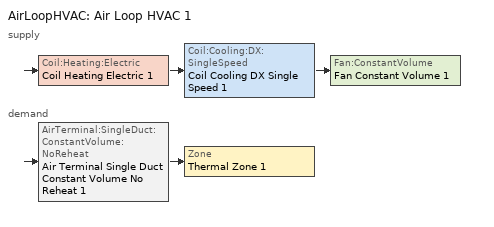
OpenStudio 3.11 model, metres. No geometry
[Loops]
AirLoopHVAC 'Air Loop HVAC 1'
 supply: Coil:Heating:Electric 'Coil Heating Electric 1' > Coil:Cooling:DX:SingleSpeed 'Coil Cooling DX Single Speed 1' > Fan:ConstantVolume 'Fan Constant Volume 1'
 demand: AirTerminal:SingleDuct:ConstantVolume:NoReheat 'Air Terminal Single Duct Constant Volume No Reheat 1' > Zone 'Thermal Zone 1'
[ThermalZone]
Thermal Zone 1: Use Ideal Air Loads=No
[Sizing:Zone]
Thermal Zone 1: Zone Cooling Design Supply Air Temperature Input Method=SupplyAirTemperature; Zone Cooling Design Supply Air Temperature {C}=14; Zone Cooling Design Supply Air Temperature Difference {deltaC}=11.11; Zone Heating Design Supply Air Temperature Input Method=SupplyAirTemperature; Zone Heating Design Supply Air Temperature {C}=40; Zone Heating Design Supply Air Temperature Difference {deltaC}=11.11; Zone Cooling Design Supply Air Humidity Ratio {kg-H2O/kg-air}=0.0085; Zone Heating Design Supply Air Humidity Ratio {kg-H2O/kg-air}=0.008; Cooling Design Air Flow Method=DesignDay; Heating Design Air Flow Method=DesignDay; Account for Dedicated Outdoor Air System=No; Dedicated Outdoor Air System Control Strategy=NeutralSupplyAir; Dedicated Outdoor Air Low Setpoint Temperature for Design {C}=autosize; Dedicated Outdoor Air High Setpoint Temperature for Design {C}=autosize; Zone Load Sizing Method=Sensible Load Only No Latent Load; Zone Latent Cooling Design Supply Air Humidity Ratio Input Method=HumidityRatioDifference; Zone Cooling Design Supply Air Humidity Ratio Difference {kgWater/kgDryAir}=0.005; Zone Latent Heating Design Supply Air Humidity Ratio Input Method=HumidityRatioDifference; Zone Humidification Design Supply Air Humidity Ratio Difference {kgWater/kgDryAir}=0.005; Sizing Option=Coincident; Heating Coil Sizing Method=None; Maximum Heating Capacity To Cooling Load Sizing Ratio {W/W}=1
[Zone equipment]
Thermal Zone 1: Air Terminal Single Duct Constant Volume No Reheat 1
[Space]
Space 1: Thermal Zone=Thermal Zone 1
[AirLoopHVAC]
Air Loop HVAC 1: Availability Schedule=Always On Discrete; Design Supply Air Flow Rate {m3/s}=autosize; Design Return Air Flow Fraction of Supply Air Flow=1
[Sizing:System]
Air Loop HVAC 1: Central Heating Maximum System Air Flow Ratio=0.3; Preheat Design Temperature {C}=7; Preheat Design Humidity Ratio {kg-H2O/kg-Air}=0.008; Precool Design Temperature {C}=12.8; Precool Design Humidity Ratio {kg-H2O/kg-Air}=0.008; Central Cooling Design Supply Air Temperature {C}=12.8; Central Heating Design Supply Air Temperature {C}=16.7; 100% Outdoor Air in Cooling=Yes; 100% Outdoor Air in Heating=Yes; Central Cooling Design Supply Air Humidity Ratio {kg-H2O/kg-Air}=0.0085; Zone Maximum Outdoor Air Fraction=1; Cooling Supply Air Flow Rate Per Floor Area {m3/s-m2}=0.00996765; Cooling Fraction of Autosized Cooling Supply Air Flow Rate=1; Cooling Supply Air Flow Rate Per Unit Cooling Capacity {m3/s-W}=3.94755e-05; Heating Supply Air Flow Rate Per Floor Area {m3/s-m2}=0.00996765; Heating Fraction of Autosized Heating Supply Air Flow Rate=1; Heating Fraction of Autosized Cooling Supply Air Flow Rate=1; Heating Supply Air Flow Rate Per Unit Heating Capacity {m3/s-W}=3.15882e-05; Cooling Design Capacity Method=CoolingDesignCapacity; Cooling Design Capacity {W}=autosize; Cooling Design Capacity Per Floor Area {W/m2}=234.7; Fraction of Autosized Cooling Design Capacity=1; Heating Design Capacity Method=HeatingDesignCapacity; Heating Design Capacity {W}=autosize; Heating Design Capacity Per Floor Area {W/m2}=157; Fraction of Autosized Heating Design Capacity=1; Central Cooling Capacity Control Method=OnOff; Occupant Diversity=autosize; Heating Coil Sizing Method=None; Maximum Heating Capacity To Cooling Capacity Sizing Ratio {W/W}=1
[Fan:ConstantVolume]
Fan Constant Volume 1: Availability Schedule=Always On Discrete; Maximum Flow Rate {m3/s}=AutoSize
[Coil:Cooling:DX:SingleSpeed]
Coil Cooling DX Single Speed 1: Availability Schedule=Always On Discrete; Rated Total Cooling Capacity {W}=autosize; Rated Sensible Heat Ratio=autosize; Rated COP {W/W}=3; Rated Air Flow Rate {m3/s}=autosize; Rated Evaporator Fan Power Per Volume Flow Rate 2017 {W/(m3/s)}=773.3; Rated Evaporator Fan Power Per Volume Flow Rate 2023 {W/(m3/s)}=934.4; Total Cooling Capacity Function of Temperature Curve=Curve Biquadratic 1; Total Cooling Capacity Function of Flow Fraction Curve=Curve Quadratic 1; Energy Input Ratio Function of Temperature Curve=Curve Biquadratic 2; Energy Input Ratio Function of Flow Fraction Curve=Curve Quadratic 2; Part Load Fraction Correlation Curve=Curve Quadratic 3; Minimum Outdoor Dry-Bulb Temperature for Compressor Operation {C}=-25; Nominal Time for Condensate Removal to Begin {s}=0; Ratio of Initial Moisture Evaporation Rate and Steady State Latent Capacity=0; Maximum Cycling Rate {cycles/hr}=0; Latent Capacity Time Constant {s}=0; Condenser Type=AirCooled; Evaporative Condenser Effectiveness=0.9; Evaporative Condenser Air Flow Rate {m3/s}=autosize; Evaporative Condenser Pump Rated Power Consumption {W}=autosize; Crankcase Heater Capacity {W}=0; Maximum Outdoor Dry-Bulb Temperature for Crankcase Heater Operation {C}=10; Basin Heater Capacity {W/K}=0; Basin Heater Setpoint Temperature {C}=2
[Coil:Heating:Electric]
Coil Heating Electric 1: Availability Schedule=Always On Discrete
[AirTerminal:SingleDuct:ConstantVolume:NoReheat]
Air Terminal Single Duct Constant Volume No Reheat 1: Availability Schedule=Always On Discrete; Maximum Air Flow Rate {m3/s}=AutoSize
[Schedule:Constant]
Always On Discrete: Value=1
[Curve:Biquadratic] Minimum Value of x=17; Maximum Value of x=22; Minimum Value of y=13; Maximum Value of y=46
Name | Coefficient1 Constant | Coefficient2 x | Coefficient3 x**2 | Coefficient4 y | Coefficient5 y**2 | Coefficient6 x*y
Curve Biquadratic 1 | 0.942588 | 0.00954335 | 0.00068377 | -0.0110427 | 5.249e-06 | -9.72e-06
Curve Biquadratic 2 | 0.342414 | 0.034885 | -0.0006237 | 0.00497722 | 0.000437951 | -0.000728028
[Curve:Quadratic]
Name | Coefficient1 Constant | Coefficient2 x | Coefficient3 x**2 | Minimum Value of x | Maximum Value of x
Curve Quadratic 1 | 0.8 | 0.2 | 0 | 0.5 | 1.5
Curve Quadratic 2 | 1.1552 | -0.1808 | 0.0256 | 0.5 | 1.5
Curve Quadratic 3 | 0.85 | 0.15 | 0 | 0 | 1
